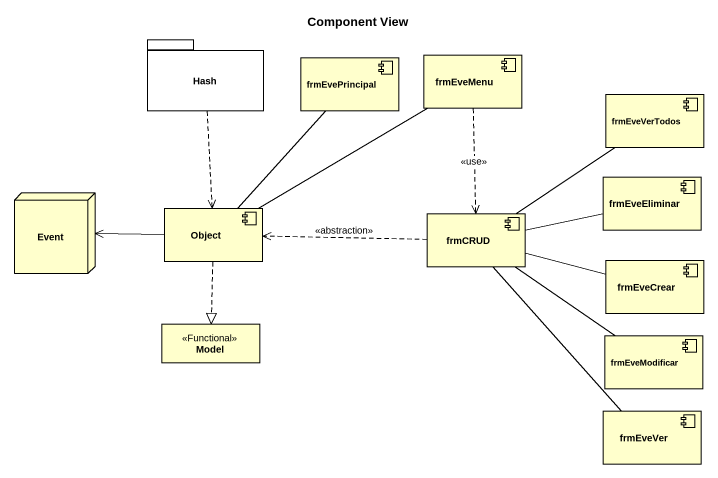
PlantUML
@startuml
title Component View
allowmixing
hide circle
hide empty members
package Hash {
}
component frmEvePrincipal
component frmEveMenu
component frmEveVerTodos
component frmEveEliminar
node Event
component "Object" as Object_
component frmCRUD
component frmEveCrear
class Model <<Functional>>
component frmEveModificar
component frmEveVer
Hash ..> Object_
frmEveMenu ..> frmCRUD : <<use>>
Object_ -up- frmEvePrincipal
Object_ -right- frmEveMenu
Object_ -left-> Event
Object_ ..|> Model
frmCRUD -up- frmEveVerTodos
frmCRUD -right- frmEveEliminar
frmCRUD .left.> Object_ : <<abstraction>>
frmCRUD -right- frmEveCrear
frmCRUD -- frmEveModificar
frmCRUD -- frmEveVer
@enduml
